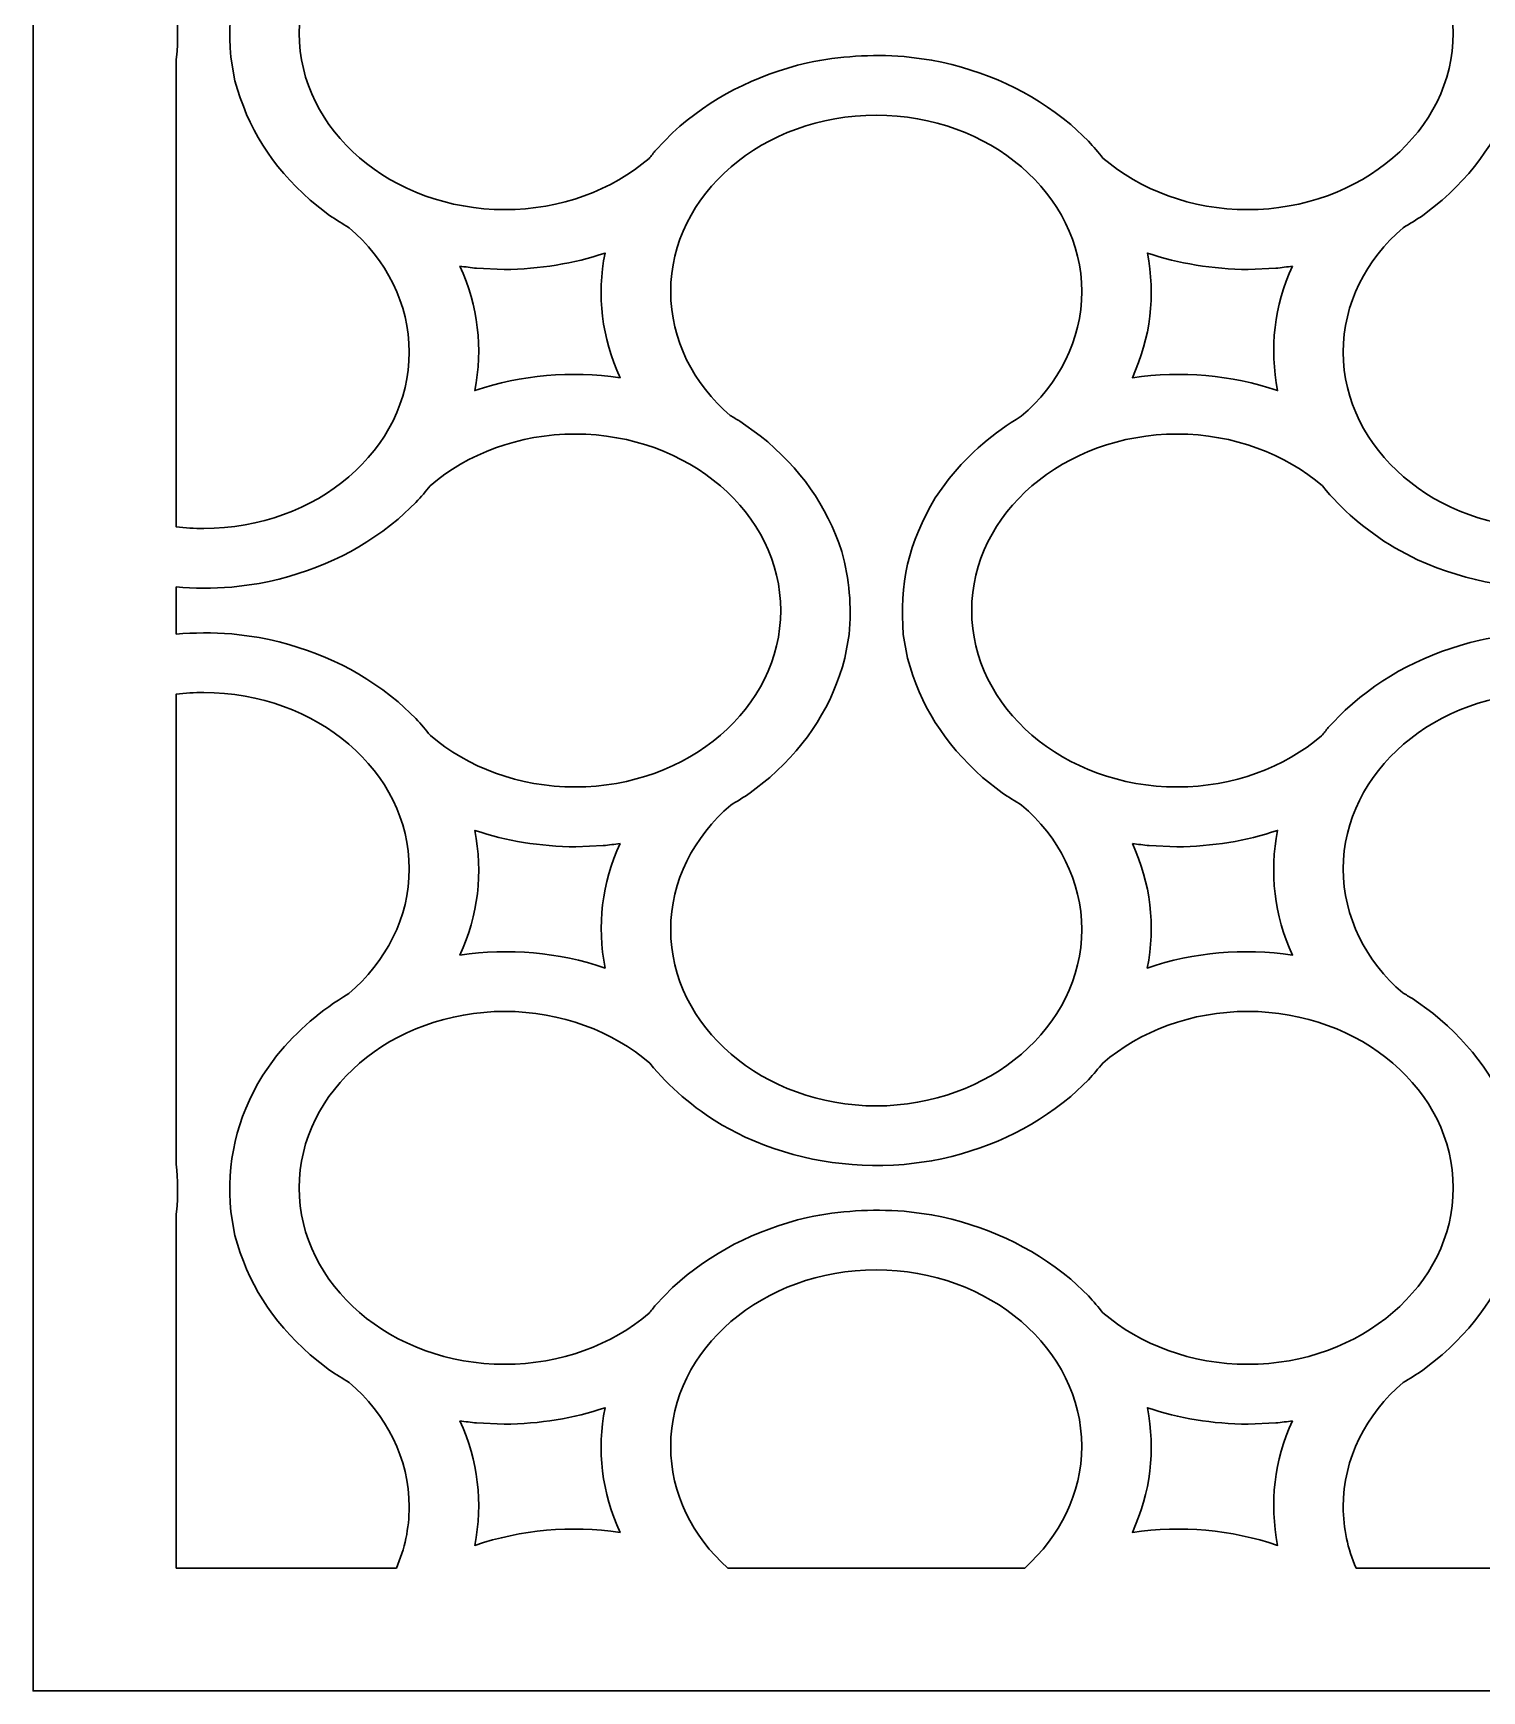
# Model space of a CAD drawing. Header units: centimetres. Extents: x -14.68 to -6.24, y -9 to -4.11.
# Drawn here: x -14.679 to -12.543, y -9 to -6.555 of the extents above; entities that cross this region are included whole.
import ezdxf

# ---------------------------------------------------------------- set-up
doc = ezdxf.new("R2010")
doc.units = ezdxf.units.CM
doc.header["$MEASUREMENT"] = 0
doc.layers.add('layer 1', color=7, linetype='Continuous')

msp = doc.modelspace()

# ---------------------------------------------------------------- linework, layer by layer
at = {"layer": 'layer 1', "color": 250, "lineweight": 30}
for points, knots in [([(-6.2403, -4.1107), (-6.2403, -4.1107), (-6.2403, -9.0002), (-6.2403, -9.0002), (-6.2403, -9.0002), (-6.2403, -9.0002), (-14.67942, -9.0002), (-14.67942, -9.0002), (-14.67942, -9.0002), (-14.67942, -9.0002), (-14.67942, -4.1107), (-14.67942, -4.1107), (-14.67942, -4.1107), (-14.67942, -4.1107), (-6.2403, -4.1107), (-6.2403, -4.1107)], [0, 0, 0, 0, 0.2, 0.2, 0.2, 0.2, 0.4, 0.4, 0.4, 0.4, 0.6, 0.6, 0.6, 0.6, 1, 1, 1, 1]), ([(-14.46844, -6.59419), (-14.46844, -6.59419), (-14.46786, -6.59095), (-14.46786, -6.59095), (-14.46786, -6.59095), (-14.46567, -6.56639), (-14.4658, -6.54356), (-14.46844, -6.52065), (-14.46844, -6.52065), (-14.46844, -6.52065), (-14.46844, -5.8272), (-14.46844, -5.8272), (-14.46844, -5.8272), (-14.45516, -5.82567), (-14.44162, -5.82486), (-14.42787, -5.82486), (-14.42787, -5.82486), (-14.26091, -5.82486), (-14.12472, -5.94176), (-14.12472, -6.08508), (-14.12472, -6.08508), (-14.12472, -6.15678), (-14.15885, -6.22188), (-14.21383, -6.26903), (-14.21383, -6.26903), (-14.25479, -6.29329), (-14.28914, -6.32301), (-14.3204, -6.36063), (-14.3204, -6.36063), (-14.3204, -6.36063), (-14.34074, -6.38934), (-14.34074, -6.38934), (-14.34074, -6.38934), (-14.38002, -6.45499), (-14.3944, -6.51742), (-14.38787, -6.59097), (-14.38787, -6.59097), (-14.38787, -6.59097), (-14.38169, -6.62558), (-14.38169, -6.62558), (-14.38169, -6.62558), (-14.36282, -6.6954), (-14.32841, -6.74999), (-14.27085, -6.80178), (-14.27085, -6.80178), (-14.27085, -6.80178), (-14.24207, -6.82425), (-14.24207, -6.82425), (-14.24207, -6.82425), (-14.23253, -6.83069), (-14.22299, -6.83672), (-14.21337, -6.84232), (-14.21337, -6.84232), (-14.15866, -6.88943), (-14.12472, -6.95433), (-14.12472, -7.02584), (-14.12472, -7.02584), (-14.12472, -7.16915), (-14.26091, -7.28604), (-14.42787, -7.28604), (-14.42787, -7.28604), (-14.44162, -7.28604), (-14.45516, -7.28523), (-14.46844, -7.2837), (-14.46844, -7.2837), (-14.46844, -7.2837), (-14.46844, -6.59419), (-14.46844, -6.59419)], [0, 0, 0, 0, 0.0555556, 0.0555556, 0.0555556, 0.0555556, 0.1111111, 0.1111111, 0.1111111, 0.1111111, 0.1666667, 0.1666667, 0.1666667, 0.1666667, 0.2222222, 0.2222222, 0.2222222, 0.2222222, 0.2777778, 0.2777778, 0.2777778, 0.2777778, 0.3333333, 0.3333333, 0.3333333, 0.3333333, 0.3888889, 0.3888889, 0.3888889, 0.3888889, 0.4444444, 0.4444444, 0.4444444, 0.4444444, 0.5, 0.5, 0.5, 0.5, 0.5555556, 0.5555556, 0.5555556, 0.5555556, 0.6111111, 0.6111111, 0.6111111, 0.6111111, 0.6666667, 0.6666667, 0.6666667, 0.6666667, 0.7222222, 0.7222222, 0.7222222, 0.7222222, 0.7777778, 0.7777778, 0.7777778, 0.7777778, 0.8333333, 0.8333333, 0.8333333, 0.8333333, 0.8888889, 0.8888889, 0.8888889, 0.8888889, 1, 1, 1, 1]), ([(-12.74702, -7.02584), (-12.74702, -6.95438), (-12.71318, -6.88952), (-12.65853, -6.84242), (-12.65853, -6.84242), (-12.64885, -6.83679), (-12.63923, -6.83072), (-12.62963, -6.82424), (-12.62963, -6.82424), (-12.62963, -6.82424), (-12.60087, -6.80177), (-12.60087, -6.80177), (-12.60087, -6.80177), (-12.54329, -6.75001), (-12.50884, -6.69536), (-12.49004, -6.62557), (-12.49004, -6.62557), (-12.49004, -6.62557), (-12.48385, -6.59095), (-12.48385, -6.59095), (-12.48385, -6.59095), (-12.48003, -6.54806), (-12.48328, -6.51042), (-12.4946, -6.46847), (-12.4946, -6.46847), (-12.51738, -6.39984), (-12.55474, -6.34688), (-12.61493, -6.29762), (-12.61493, -6.29762), (-12.61493, -6.29762), (-12.64496, -6.27633), (-12.64496, -6.27633), (-12.64496, -6.27633), (-12.64974, -6.27341), (-12.6545, -6.27061), (-12.65926, -6.26789), (-12.65926, -6.26789), (-12.71348, -6.22084), (-12.74702, -6.15621), (-12.74702, -6.08508), (-12.74702, -6.08508), (-12.74702, -5.94176), (-12.61083, -5.82486), (-12.44386, -5.82486), (-12.44386, -5.82486), (-12.2769, -5.82486), (-12.14071, -5.94176), (-12.14071, -6.08508), (-12.14071, -6.08508), (-12.14071, -6.15678), (-12.17484, -6.22188), (-12.22982, -6.26903), (-12.22982, -6.26903), (-12.27078, -6.29329), (-12.30513, -6.32301), (-12.33639, -6.36063), (-12.33639, -6.36063), (-12.33639, -6.36063), (-12.35674, -6.38934), (-12.35674, -6.38934), (-12.35674, -6.38934), (-12.39601, -6.45499), (-12.41039, -6.51742), (-12.40387, -6.59097), (-12.40387, -6.59097), (-12.40387, -6.59097), (-12.39768, -6.62558), (-12.39768, -6.62558), (-12.39768, -6.62558), (-12.37881, -6.6954), (-12.34441, -6.74999), (-12.28685, -6.80178), (-12.28685, -6.80178), (-12.28685, -6.80178), (-12.25806, -6.82425), (-12.25806, -6.82425), (-12.25806, -6.82425), (-12.24853, -6.83069), (-12.23898, -6.83672), (-12.22936, -6.84232), (-12.22936, -6.84232), (-12.17465, -6.88943), (-12.14071, -6.95433), (-12.14071, -7.02584), (-12.14071, -7.02584), (-12.14071, -7.16915), (-12.2769, -7.28604), (-12.44386, -7.28604), (-12.44386, -7.28604), (-12.61083, -7.28604), (-12.74702, -7.16915), (-12.74702, -7.02584)], [0, 0, 0, 0, 0.0416667, 0.0416667, 0.0416667, 0.0416667, 0.0833333, 0.0833333, 0.0833333, 0.0833333, 0.125, 0.125, 0.125, 0.125, 0.1666667, 0.1666667, 0.1666667, 0.1666667, 0.2083333, 0.2083333, 0.2083333, 0.2083333, 0.25, 0.25, 0.25, 0.25, 0.2916667, 0.2916667, 0.2916667, 0.2916667, 0.3333333, 0.3333333, 0.3333333, 0.3333333, 0.375, 0.375, 0.375, 0.375, 0.4166667, 0.4166667, 0.4166667, 0.4166667, 0.4583333, 0.4583333, 0.4583333, 0.4583333, 0.5, 0.5, 0.5, 0.5, 0.5416667, 0.5416667, 0.5416667, 0.5416667, 0.5833333, 0.5833333, 0.5833333, 0.5833333, 0.625, 0.625, 0.625, 0.625, 0.6666667, 0.6666667, 0.6666667, 0.6666667, 0.7083333, 0.7083333, 0.7083333, 0.7083333, 0.75, 0.75, 0.75, 0.75, 0.7916667, 0.7916667, 0.7916667, 0.7916667, 0.8333333, 0.8333333, 0.8333333, 0.8333333, 0.875, 0.875, 0.875, 0.875, 0.9166667, 0.9166667, 0.9166667, 0.9166667, 1, 1, 1, 1]), ([(-12.88786, -6.81566), (-12.9711, -6.81566), (-13.04667, -6.78662), (-13.10154, -6.73971), (-13.10154, -6.73971), (-13.1081, -6.7314), (-13.11517, -6.72314), (-13.12272, -6.71491), (-13.12272, -6.71491), (-13.12272, -6.71491), (-13.1489, -6.69021), (-13.1489, -6.69021), (-13.1489, -6.69021), (-13.20921, -6.64079), (-13.27287, -6.61122), (-13.35418, -6.59509), (-13.35418, -6.59509), (-13.35418, -6.59509), (-13.39451, -6.58977), (-13.39451, -6.58977), (-13.39451, -6.58977), (-13.44448, -6.58649), (-13.48833, -6.58928), (-13.5372, -6.599), (-13.5372, -6.599), (-13.61716, -6.61856), (-13.67886, -6.65062), (-13.73625, -6.70229), (-13.73625, -6.70229), (-13.73625, -6.70229), (-13.76105, -6.72806), (-13.76105, -6.72806), (-13.76105, -6.72806), (-13.76445, -6.73216), (-13.76772, -6.73625), (-13.77088, -6.74034), (-13.77088, -6.74034), (-13.8257, -6.78688), (-13.901, -6.81566), (-13.98387, -6.81566), (-13.98387, -6.81566), (-14.15084, -6.81566), (-14.28703, -6.69877), (-14.28703, -6.55545), (-14.28703, -6.55545), (-14.28703, -6.41214), (-14.15084, -6.29524), (-13.98387, -6.29524), (-13.98387, -6.29524), (-13.90033, -6.29524), (-13.82448, -6.32454), (-13.76956, -6.37173), (-13.76956, -6.37173), (-13.74129, -6.40689), (-13.70667, -6.43637), (-13.66284, -6.4632), (-13.66284, -6.4632), (-13.66284, -6.4632), (-13.62939, -6.48067), (-13.62939, -6.48067), (-13.62939, -6.48067), (-13.55291, -6.51437), (-13.48018, -6.52672), (-13.39448, -6.52112), (-13.39448, -6.52112), (-13.39448, -6.52112), (-13.35417, -6.51581), (-13.35417, -6.51581), (-13.35417, -6.51581), (-13.27282, -6.49961), (-13.20922, -6.47008), (-13.14889, -6.42067), (-13.14889, -6.42067), (-13.14889, -6.42067), (-13.12271, -6.39597), (-13.12271, -6.39597), (-13.12271, -6.39597), (-13.11521, -6.38778), (-13.10819, -6.37959), (-13.10166, -6.37134), (-13.10166, -6.37134), (-13.04677, -6.32437), (-12.97116, -6.29524), (-12.88786, -6.29524), (-12.88786, -6.29524), (-12.7209, -6.29524), (-12.58471, -6.41214), (-12.58471, -6.55545), (-12.58471, -6.55545), (-12.58471, -6.69877), (-12.7209, -6.81566), (-12.88786, -6.81566)], [0, 0, 0, 0, 0.0416667, 0.0416667, 0.0416667, 0.0416667, 0.0833333, 0.0833333, 0.0833333, 0.0833333, 0.125, 0.125, 0.125, 0.125, 0.1666667, 0.1666667, 0.1666667, 0.1666667, 0.2083333, 0.2083333, 0.2083333, 0.2083333, 0.25, 0.25, 0.25, 0.25, 0.2916667, 0.2916667, 0.2916667, 0.2916667, 0.3333333, 0.3333333, 0.3333333, 0.3333333, 0.375, 0.375, 0.375, 0.375, 0.4166667, 0.4166667, 0.4166667, 0.4166667, 0.4583333, 0.4583333, 0.4583333, 0.4583333, 0.5, 0.5, 0.5, 0.5, 0.5416667, 0.5416667, 0.5416667, 0.5416667, 0.5833333, 0.5833333, 0.5833333, 0.5833333, 0.625, 0.625, 0.625, 0.625, 0.6666667, 0.6666667, 0.6666667, 0.6666667, 0.7083333, 0.7083333, 0.7083333, 0.7083333, 0.75, 0.75, 0.75, 0.75, 0.7916667, 0.7916667, 0.7916667, 0.7916667, 0.8333333, 0.8333333, 0.8333333, 0.8333333, 0.875, 0.875, 0.875, 0.875, 0.9166667, 0.9166667, 0.9166667, 0.9166667, 1, 1, 1, 1]), ([(-13.73901, -7.87732), (-13.73901, -7.80587), (-13.70517, -7.74101), (-13.65053, -7.69391), (-13.65053, -7.69391), (-13.64085, -7.68828), (-13.63122, -7.68221), (-13.62162, -7.67573), (-13.62162, -7.67573), (-13.62162, -7.67573), (-13.59286, -7.65326), (-13.59286, -7.65326), (-13.59286, -7.65326), (-13.53528, -7.60149), (-13.50083, -7.54685), (-13.48204, -7.47706), (-13.48204, -7.47706), (-13.48204, -7.47706), (-13.47584, -7.44244), (-13.47584, -7.44244), (-13.47584, -7.44244), (-13.47202, -7.39955), (-13.47527, -7.36191), (-13.48659, -7.31996), (-13.48659, -7.31996), (-13.50937, -7.25133), (-13.54673, -7.19837), (-13.60693, -7.1491), (-13.60693, -7.1491), (-13.60693, -7.1491), (-13.63695, -7.12782), (-13.63695, -7.12782), (-13.63695, -7.12782), (-13.64173, -7.1249), (-13.64649, -7.12209), (-13.65125, -7.11938), (-13.65125, -7.11938), (-13.70547, -7.07233), (-13.73901, -7.00769), (-13.73901, -6.93656), (-13.73901, -6.93656), (-13.73901, -6.79324), (-13.60282, -6.67634), (-13.43585, -6.67634), (-13.43585, -6.67634), (-13.26889, -6.67634), (-13.1327, -6.79324), (-13.1327, -6.93656), (-13.1327, -6.93656), (-13.1327, -7.00827), (-13.16684, -7.07337), (-13.22182, -7.12051), (-13.22182, -7.12051), (-13.26278, -7.14478), (-13.29712, -7.1745), (-13.32838, -7.21212), (-13.32838, -7.21212), (-13.32838, -7.21212), (-13.34873, -7.24083), (-13.34873, -7.24083), (-13.34873, -7.24083), (-13.388, -7.30648), (-13.40238, -7.36891), (-13.39586, -7.44246), (-13.39586, -7.44246), (-13.39586, -7.44246), (-13.38967, -7.47706), (-13.38967, -7.47706), (-13.38967, -7.47706), (-13.3708, -7.54689), (-13.3364, -7.60148), (-13.27884, -7.65327), (-13.27884, -7.65327), (-13.27884, -7.65327), (-13.25005, -7.67574), (-13.25005, -7.67574), (-13.25005, -7.67574), (-13.24052, -7.68218), (-13.23098, -7.6882), (-13.22136, -7.69381), (-13.22136, -7.69381), (-13.16664, -7.74092), (-13.1327, -7.80582), (-13.1327, -7.87732), (-13.1327, -7.87732), (-13.1327, -8.02063), (-13.26889, -8.13753), (-13.43585, -8.13753), (-13.43585, -8.13753), (-13.60282, -8.13753), (-13.73901, -8.02063), (-13.73901, -7.87732)], [0, 0, 0, 0, 0.0416667, 0.0416667, 0.0416667, 0.0416667, 0.0833333, 0.0833333, 0.0833333, 0.0833333, 0.125, 0.125, 0.125, 0.125, 0.1666667, 0.1666667, 0.1666667, 0.1666667, 0.2083333, 0.2083333, 0.2083333, 0.2083333, 0.25, 0.25, 0.25, 0.25, 0.2916667, 0.2916667, 0.2916667, 0.2916667, 0.3333333, 0.3333333, 0.3333333, 0.3333333, 0.375, 0.375, 0.375, 0.375, 0.4166667, 0.4166667, 0.4166667, 0.4166667, 0.4583333, 0.4583333, 0.4583333, 0.4583333, 0.5, 0.5, 0.5, 0.5, 0.5416667, 0.5416667, 0.5416667, 0.5416667, 0.5833333, 0.5833333, 0.5833333, 0.5833333, 0.625, 0.625, 0.625, 0.625, 0.6666667, 0.6666667, 0.6666667, 0.6666667, 0.7083333, 0.7083333, 0.7083333, 0.7083333, 0.75, 0.75, 0.75, 0.75, 0.7916667, 0.7916667, 0.7916667, 0.7916667, 0.8333333, 0.8333333, 0.8333333, 0.8333333, 0.875, 0.875, 0.875, 0.875, 0.9166667, 0.9166667, 0.9166667, 0.9166667, 1, 1, 1, 1]), ([(-14.05, -6.89898), (-14.02293, -6.95784), (-14.01577, -7.01981), (-14.02798, -7.08269), (-14.02798, -7.08269), (-13.95884, -7.05931), (-13.88682, -7.05317), (-13.81371, -7.06364), (-13.81371, -7.06364), (-13.84088, -7.0045), (-13.84803, -6.94255), (-13.83582, -6.8797), (-13.83582, -6.8797), (-13.88216, -6.89533), (-13.93186, -6.90345), (-13.98458, -6.90397), (-13.98458, -6.90397), (-13.98458, -6.90397), (-14.02527, -6.90219), (-14.02527, -6.90219), (-14.02527, -6.90219), (-14.03368, -6.90127), (-14.04191, -6.9002), (-14.05, -6.89898)], [0, 0, 0, 0, 0.1428571, 0.1428571, 0.1428571, 0.1428571, 0.2857143, 0.2857143, 0.2857143, 0.2857143, 0.4285714, 0.4285714, 0.4285714, 0.4285714, 0.5714286, 0.5714286, 0.5714286, 0.5714286, 0.7142857, 0.7142857, 0.7142857, 0.7142857, 1, 1, 1, 1]), ([(-12.82174, -6.89898), (-12.84881, -6.95784), (-12.85597, -7.01981), (-12.84376, -7.08269), (-12.84376, -7.08269), (-12.91291, -7.05931), (-12.98492, -7.05317), (-13.05804, -7.06364), (-13.05804, -7.06364), (-13.03086, -7.0045), (-13.02371, -6.94255), (-13.03592, -6.8797), (-13.03592, -6.8797), (-12.98958, -6.89533), (-12.93989, -6.90345), (-12.88716, -6.90397), (-12.88716, -6.90397), (-12.88716, -6.90397), (-12.84647, -6.90219), (-12.84647, -6.90219), (-12.84647, -6.90219), (-12.83806, -6.90127), (-12.82983, -6.9002), (-12.82174, -6.89898)], [0, 0, 0, 0, 0.1428571, 0.1428571, 0.1428571, 0.1428571, 0.2857143, 0.2857143, 0.2857143, 0.2857143, 0.4285714, 0.4285714, 0.4285714, 0.4285714, 0.5714286, 0.5714286, 0.5714286, 0.5714286, 0.7142857, 0.7142857, 0.7142857, 0.7142857, 1, 1, 1, 1]), ([(-13.87987, -7.66715), (-13.96312, -7.66715), (-14.03868, -7.6381), (-14.09355, -7.5912), (-14.09355, -7.5912), (-14.10012, -7.58289), (-14.10719, -7.57463), (-14.11474, -7.56639), (-14.11474, -7.56639), (-14.11474, -7.56639), (-14.14091, -7.5417), (-14.14091, -7.5417), (-14.14091, -7.5417), (-14.20122, -7.49228), (-14.26488, -7.46271), (-14.34619, -7.44658), (-14.34619, -7.44658), (-14.34619, -7.44658), (-14.38652, -7.44126), (-14.38652, -7.44126), (-14.38652, -7.44126), (-14.41514, -7.43938), (-14.44174, -7.4395), (-14.46844, -7.44176), (-14.46844, -7.44176), (-14.46844, -7.44176), (-14.46844, -7.3721), (-14.46844, -7.3721), (-14.46844, -7.3721), (-14.44215, -7.37434), (-14.41505, -7.37447), (-14.3865, -7.37261), (-14.3865, -7.37261), (-14.3865, -7.37261), (-14.34619, -7.36729), (-14.34619, -7.36729), (-14.34619, -7.36729), (-14.26484, -7.3511), (-14.20124, -7.32157), (-14.1409, -7.27216), (-14.1409, -7.27216), (-14.1409, -7.27216), (-14.11472, -7.24745), (-14.11472, -7.24745), (-14.11472, -7.24745), (-14.10722, -7.23927), (-14.1002, -7.23108), (-14.09367, -7.22282), (-14.09367, -7.22282), (-14.03879, -7.17586), (-13.96318, -7.14673), (-13.87987, -7.14673), (-13.87987, -7.14673), (-13.71291, -7.14673), (-13.57672, -7.26362), (-13.57672, -7.40693), (-13.57672, -7.40693), (-13.57672, -7.55025), (-13.71291, -7.66715), (-13.87987, -7.66715)], [0, 0, 0, 0, 0.0625, 0.0625, 0.0625, 0.0625, 0.125, 0.125, 0.125, 0.125, 0.1875, 0.1875, 0.1875, 0.1875, 0.25, 0.25, 0.25, 0.25, 0.3125, 0.3125, 0.3125, 0.3125, 0.375, 0.375, 0.375, 0.375, 0.4375, 0.4375, 0.4375, 0.4375, 0.5, 0.5, 0.5, 0.5, 0.5625, 0.5625, 0.5625, 0.5625, 0.625, 0.625, 0.625, 0.625, 0.6875, 0.6875, 0.6875, 0.6875, 0.75, 0.75, 0.75, 0.75, 0.8125, 0.8125, 0.8125, 0.8125, 0.875, 0.875, 0.875, 0.875, 1, 1, 1, 1]), ([(-11.89586, -7.66715), (-11.97911, -7.66715), (-12.05467, -7.6381), (-12.10955, -7.5912), (-12.10955, -7.5912), (-12.11611, -7.58289), (-12.12318, -7.57463), (-12.13073, -7.56639), (-12.13073, -7.56639), (-12.13073, -7.56639), (-12.15691, -7.5417), (-12.15691, -7.5417), (-12.15691, -7.5417), (-12.21721, -7.49228), (-12.28088, -7.46271), (-12.36219, -7.44658), (-12.36219, -7.44658), (-12.36219, -7.44658), (-12.40252, -7.44126), (-12.40252, -7.44126), (-12.40252, -7.44126), (-12.45249, -7.43798), (-12.49634, -7.44077), (-12.54521, -7.45048), (-12.54521, -7.45048), (-12.62517, -7.47004), (-12.68687, -7.50211), (-12.74426, -7.55378), (-12.74426, -7.55378), (-12.74426, -7.55378), (-12.76906, -7.57955), (-12.76906, -7.57955), (-12.76906, -7.57955), (-12.77246, -7.58365), (-12.77573, -7.58774), (-12.77889, -7.59182), (-12.77889, -7.59182), (-12.83371, -7.63836), (-12.90901, -7.66715), (-12.99188, -7.66715), (-12.99188, -7.66715), (-13.15885, -7.66715), (-13.29504, -7.55025), (-13.29504, -7.40693), (-13.29504, -7.40693), (-13.29504, -7.26362), (-13.15885, -7.14673), (-12.99188, -7.14673), (-12.99188, -7.14673), (-12.90834, -7.14673), (-12.83249, -7.17602), (-12.77757, -7.22322), (-12.77757, -7.22322), (-12.7493, -7.25837), (-12.71468, -7.28785), (-12.67085, -7.31469), (-12.67085, -7.31469), (-12.67085, -7.31469), (-12.6374, -7.33215), (-12.6374, -7.33215), (-12.6374, -7.33215), (-12.56092, -7.36586), (-12.48818, -7.37821), (-12.40249, -7.37261), (-12.40249, -7.37261), (-12.40249, -7.37261), (-12.36218, -7.36729), (-12.36218, -7.36729), (-12.36218, -7.36729), (-12.28083, -7.3511), (-12.21723, -7.32157), (-12.15689, -7.27216), (-12.15689, -7.27216), (-12.15689, -7.27216), (-12.13072, -7.24745), (-12.13072, -7.24745), (-12.13072, -7.24745), (-12.12322, -7.23927), (-12.11619, -7.23108), (-12.10967, -7.22282), (-12.10967, -7.22282), (-12.05478, -7.17586), (-11.97917, -7.14673), (-11.89586, -7.14673), (-11.89586, -7.14673), (-11.7289, -7.14673), (-11.59272, -7.26362), (-11.59272, -7.40693), (-11.59272, -7.40693), (-11.59272, -7.55025), (-11.7289, -7.66715), (-11.89586, -7.66715)], [0, 0, 0, 0, 0.0416667, 0.0416667, 0.0416667, 0.0416667, 0.0833333, 0.0833333, 0.0833333, 0.0833333, 0.125, 0.125, 0.125, 0.125, 0.1666667, 0.1666667, 0.1666667, 0.1666667, 0.2083333, 0.2083333, 0.2083333, 0.2083333, 0.25, 0.25, 0.25, 0.25, 0.2916667, 0.2916667, 0.2916667, 0.2916667, 0.3333333, 0.3333333, 0.3333333, 0.3333333, 0.375, 0.375, 0.375, 0.375, 0.4166667, 0.4166667, 0.4166667, 0.4166667, 0.4583333, 0.4583333, 0.4583333, 0.4583333, 0.5, 0.5, 0.5, 0.5, 0.5416667, 0.5416667, 0.5416667, 0.5416667, 0.5833333, 0.5833333, 0.5833333, 0.5833333, 0.625, 0.625, 0.625, 0.625, 0.6666667, 0.6666667, 0.6666667, 0.6666667, 0.7083333, 0.7083333, 0.7083333, 0.7083333, 0.75, 0.75, 0.75, 0.75, 0.7916667, 0.7916667, 0.7916667, 0.7916667, 0.8333333, 0.8333333, 0.8333333, 0.8333333, 0.875, 0.875, 0.875, 0.875, 0.9166667, 0.9166667, 0.9166667, 0.9166667, 1, 1, 1, 1]), ([(-14.46844, -8.29716), (-14.46844, -8.29716), (-14.46786, -8.29392), (-14.46786, -8.29392), (-14.46786, -8.29392), (-14.46567, -8.26937), (-14.4658, -8.24653), (-14.46844, -8.22362), (-14.46844, -8.22362), (-14.46844, -8.22362), (-14.46844, -7.53018), (-14.46844, -7.53018), (-14.46844, -7.53018), (-14.45516, -7.52864), (-14.44162, -7.52783), (-14.42787, -7.52783), (-14.42787, -7.52783), (-14.26091, -7.52783), (-14.12472, -7.64473), (-14.12472, -7.78805), (-14.12472, -7.78805), (-14.12472, -7.85975), (-14.15885, -7.92486), (-14.21383, -7.972), (-14.21383, -7.972), (-14.25479, -7.99626), (-14.28914, -8.02598), (-14.3204, -8.0636), (-14.3204, -8.0636), (-14.3204, -8.0636), (-14.34074, -8.09231), (-14.34074, -8.09231), (-14.34074, -8.09231), (-14.38002, -8.15796), (-14.3944, -8.22039), (-14.38787, -8.29395), (-14.38787, -8.29395), (-14.38787, -8.29395), (-14.38169, -8.32855), (-14.38169, -8.32855), (-14.38169, -8.32855), (-14.36282, -8.39838), (-14.32841, -8.45296), (-14.27085, -8.50476), (-14.27085, -8.50476), (-14.27085, -8.50476), (-14.24207, -8.52722), (-14.24207, -8.52722), (-14.24207, -8.52722), (-14.23253, -8.53366), (-14.22299, -8.53969), (-14.21337, -8.54529), (-14.21337, -8.54529), (-14.15866, -8.5924), (-14.12472, -8.6573), (-14.12472, -8.72881), (-14.12472, -8.72881), (-14.12472, -8.76053), (-14.13141, -8.79096), (-14.14361, -8.81911), (-14.14361, -8.81911), (-14.14361, -8.81911), (-14.46844, -8.81911), (-14.46844, -8.81911), (-14.46844, -8.81911), (-14.46844, -8.81911), (-14.46844, -8.29716), (-14.46844, -8.29716)], [0, 0, 0, 0, 0.0555556, 0.0555556, 0.0555556, 0.0555556, 0.1111111, 0.1111111, 0.1111111, 0.1111111, 0.1666667, 0.1666667, 0.1666667, 0.1666667, 0.2222222, 0.2222222, 0.2222222, 0.2222222, 0.2777778, 0.2777778, 0.2777778, 0.2777778, 0.3333333, 0.3333333, 0.3333333, 0.3333333, 0.3888889, 0.3888889, 0.3888889, 0.3888889, 0.4444444, 0.4444444, 0.4444444, 0.4444444, 0.5, 0.5, 0.5, 0.5, 0.5555556, 0.5555556, 0.5555556, 0.5555556, 0.6111111, 0.6111111, 0.6111111, 0.6111111, 0.6666667, 0.6666667, 0.6666667, 0.6666667, 0.7222222, 0.7222222, 0.7222222, 0.7222222, 0.7777778, 0.7777778, 0.7777778, 0.7777778, 0.8333333, 0.8333333, 0.8333333, 0.8333333, 0.8888889, 0.8888889, 0.8888889, 0.8888889, 1, 1, 1, 1]), ([(-12.74702, -8.72881), (-12.74702, -8.65736), (-12.71318, -8.59249), (-12.65853, -8.5454), (-12.65853, -8.5454), (-12.64885, -8.53976), (-12.63923, -8.53369), (-12.62963, -8.52721), (-12.62963, -8.52721), (-12.62963, -8.52721), (-12.60087, -8.50474), (-12.60087, -8.50474), (-12.60087, -8.50474), (-12.54329, -8.45298), (-12.50884, -8.39833), (-12.49004, -8.32854), (-12.49004, -8.32854), (-12.49004, -8.32854), (-12.48385, -8.29392), (-12.48385, -8.29392), (-12.48385, -8.29392), (-12.48003, -8.25103), (-12.48328, -8.21339), (-12.4946, -8.17144), (-12.4946, -8.17144), (-12.51738, -8.10281), (-12.55474, -8.04985), (-12.61493, -8.00059), (-12.61493, -8.00059), (-12.61493, -8.00059), (-12.64496, -7.9793), (-12.64496, -7.9793), (-12.64496, -7.9793), (-12.64974, -7.97638), (-12.6545, -7.97358), (-12.65926, -7.97086), (-12.65926, -7.97086), (-12.71348, -7.92381), (-12.74702, -7.85918), (-12.74702, -7.78805), (-12.74702, -7.78805), (-12.74702, -7.64473), (-12.61083, -7.52783), (-12.44386, -7.52783), (-12.44386, -7.52783), (-12.2769, -7.52783), (-12.14071, -7.64473), (-12.14071, -7.78805), (-12.14071, -7.78805), (-12.14071, -7.85975), (-12.17484, -7.92486), (-12.22982, -7.972), (-12.22982, -7.972), (-12.27078, -7.99626), (-12.30513, -8.02598), (-12.33639, -8.0636), (-12.33639, -8.0636), (-12.33639, -8.0636), (-12.35674, -8.09231), (-12.35674, -8.09231), (-12.35674, -8.09231), (-12.39601, -8.15796), (-12.41039, -8.22039), (-12.40387, -8.29395), (-12.40387, -8.29395), (-12.40387, -8.29395), (-12.39768, -8.32855), (-12.39768, -8.32855), (-12.39768, -8.32855), (-12.37881, -8.39838), (-12.34441, -8.45296), (-12.28685, -8.50476), (-12.28685, -8.50476), (-12.28685, -8.50476), (-12.25806, -8.52722), (-12.25806, -8.52722), (-12.25806, -8.52722), (-12.24853, -8.53366), (-12.23898, -8.53969), (-12.22936, -8.54529), (-12.22936, -8.54529), (-12.17465, -8.5924), (-12.14071, -8.6573), (-12.14071, -8.72881), (-12.14071, -8.72881), (-12.14071, -8.76053), (-12.1474, -8.79096), (-12.1596, -8.81911), (-12.1596, -8.81911), (-12.1596, -8.81911), (-12.72813, -8.81911), (-12.72813, -8.81911), (-12.72813, -8.81911), (-12.74034, -8.79096), (-12.74702, -8.76053), (-12.74702, -8.72881)], [0, 0, 0, 0, 0.04, 0.04, 0.04, 0.04, 0.08, 0.08, 0.08, 0.08, 0.12, 0.12, 0.12, 0.12, 0.16, 0.16, 0.16, 0.16, 0.2, 0.2, 0.2, 0.2, 0.24, 0.24, 0.24, 0.24, 0.28, 0.28, 0.28, 0.28, 0.32, 0.32, 0.32, 0.32, 0.36, 0.36, 0.36, 0.36, 0.4, 0.4, 0.4, 0.4, 0.44, 0.44, 0.44, 0.44, 0.48, 0.48, 0.48, 0.48, 0.52, 0.52, 0.52, 0.52, 0.56, 0.56, 0.56, 0.56, 0.6, 0.6, 0.6, 0.6, 0.64, 0.64, 0.64, 0.64, 0.68, 0.68, 0.68, 0.68, 0.72, 0.72, 0.72, 0.72, 0.76, 0.76, 0.76, 0.76, 0.8, 0.8, 0.8, 0.8, 0.84, 0.84, 0.84, 0.84, 0.88, 0.88, 0.88, 0.88, 0.92, 0.92, 0.92, 0.92, 1, 1, 1, 1]), ([(-13.81372, -7.75046), (-13.84079, -7.80933), (-13.84795, -7.87129), (-13.83574, -7.93418), (-13.83574, -7.93418), (-13.90489, -7.91079), (-13.9769, -7.90465), (-14.05001, -7.91512), (-14.05001, -7.91512), (-14.02284, -7.85598), (-14.01569, -7.79403), (-14.0279, -7.73118), (-14.0279, -7.73118), (-13.98156, -7.74681), (-13.93187, -7.75493), (-13.87914, -7.75546), (-13.87914, -7.75546), (-13.87914, -7.75546), (-13.83845, -7.75368), (-13.83845, -7.75368), (-13.83845, -7.75368), (-13.83004, -7.75276), (-13.82181, -7.75169), (-13.81372, -7.75046)], [0, 0, 0, 0, 0.1428571, 0.1428571, 0.1428571, 0.1428571, 0.2857143, 0.2857143, 0.2857143, 0.2857143, 0.4285714, 0.4285714, 0.4285714, 0.4285714, 0.5714286, 0.5714286, 0.5714286, 0.5714286, 0.7142857, 0.7142857, 0.7142857, 0.7142857, 1, 1, 1, 1]), ([(-13.05802, -7.75046), (-13.03095, -7.80933), (-13.02379, -7.87129), (-13.03601, -7.93418), (-13.03601, -7.93418), (-12.96686, -7.91079), (-12.89484, -7.90465), (-12.82173, -7.91512), (-12.82173, -7.91512), (-12.8489, -7.85598), (-12.85605, -7.79403), (-12.84384, -7.73118), (-12.84384, -7.73118), (-12.89018, -7.74681), (-12.93988, -7.75493), (-12.9926, -7.75546), (-12.9926, -7.75546), (-12.9926, -7.75546), (-13.03329, -7.75368), (-13.03329, -7.75368), (-13.03329, -7.75368), (-13.0417, -7.75276), (-13.04993, -7.75169), (-13.05802, -7.75046)], [0, 0, 0, 0, 0.1428571, 0.1428571, 0.1428571, 0.1428571, 0.2857143, 0.2857143, 0.2857143, 0.2857143, 0.4285714, 0.4285714, 0.4285714, 0.4285714, 0.5714286, 0.5714286, 0.5714286, 0.5714286, 0.7142857, 0.7142857, 0.7142857, 0.7142857, 1, 1, 1, 1]), ([(-12.88786, -8.51863), (-12.9711, -8.51863), (-13.04667, -8.48959), (-13.10154, -8.44269), (-13.10154, -8.44269), (-13.1081, -8.43438), (-13.11517, -8.42611), (-13.12272, -8.41788), (-13.12272, -8.41788), (-13.12272, -8.41788), (-13.1489, -8.39318), (-13.1489, -8.39318), (-13.1489, -8.39318), (-13.20921, -8.34376), (-13.27287, -8.3142), (-13.35418, -8.29806), (-13.35418, -8.29806), (-13.35418, -8.29806), (-13.39451, -8.29275), (-13.39451, -8.29275), (-13.39451, -8.29275), (-13.44448, -8.28947), (-13.48833, -8.29225), (-13.5372, -8.30197), (-13.5372, -8.30197), (-13.61716, -8.32153), (-13.67886, -8.35359), (-13.73625, -8.40526), (-13.73625, -8.40526), (-13.73625, -8.40526), (-13.76105, -8.43103), (-13.76105, -8.43103), (-13.76105, -8.43103), (-13.76445, -8.43513), (-13.76772, -8.43922), (-13.77088, -8.44331), (-13.77088, -8.44331), (-13.8257, -8.48985), (-13.901, -8.51863), (-13.98387, -8.51863), (-13.98387, -8.51863), (-14.15084, -8.51863), (-14.28703, -8.40174), (-14.28703, -8.25842), (-14.28703, -8.25842), (-14.28703, -8.11511), (-14.15084, -7.99821), (-13.98387, -7.99821), (-13.98387, -7.99821), (-13.90033, -7.99821), (-13.82448, -8.02751), (-13.76956, -8.0747), (-13.76956, -8.0747), (-13.74129, -8.10986), (-13.70667, -8.13934), (-13.66284, -8.16617), (-13.66284, -8.16617), (-13.66284, -8.16617), (-13.62939, -8.18364), (-13.62939, -8.18364), (-13.62939, -8.18364), (-13.55291, -8.21735), (-13.48018, -8.22969), (-13.39448, -8.22409), (-13.39448, -8.22409), (-13.39448, -8.22409), (-13.35417, -8.21878), (-13.35417, -8.21878), (-13.35417, -8.21878), (-13.27282, -8.20258), (-13.20922, -8.17305), (-13.14889, -8.12365), (-13.14889, -8.12365), (-13.14889, -8.12365), (-13.12271, -8.09894), (-13.12271, -8.09894), (-13.12271, -8.09894), (-13.11521, -8.09075), (-13.10819, -8.08256), (-13.10166, -8.07431), (-13.10166, -8.07431), (-13.04677, -8.02734), (-12.97116, -7.99821), (-12.88786, -7.99821), (-12.88786, -7.99821), (-12.7209, -7.99821), (-12.58471, -8.11511), (-12.58471, -8.25842), (-12.58471, -8.25842), (-12.58471, -8.40174), (-12.7209, -8.51863), (-12.88786, -8.51863)], [0, 0, 0, 0, 0.0416667, 0.0416667, 0.0416667, 0.0416667, 0.0833333, 0.0833333, 0.0833333, 0.0833333, 0.125, 0.125, 0.125, 0.125, 0.1666667, 0.1666667, 0.1666667, 0.1666667, 0.2083333, 0.2083333, 0.2083333, 0.2083333, 0.25, 0.25, 0.25, 0.25, 0.2916667, 0.2916667, 0.2916667, 0.2916667, 0.3333333, 0.3333333, 0.3333333, 0.3333333, 0.375, 0.375, 0.375, 0.375, 0.4166667, 0.4166667, 0.4166667, 0.4166667, 0.4583333, 0.4583333, 0.4583333, 0.4583333, 0.5, 0.5, 0.5, 0.5, 0.5416667, 0.5416667, 0.5416667, 0.5416667, 0.5833333, 0.5833333, 0.5833333, 0.5833333, 0.625, 0.625, 0.625, 0.625, 0.6666667, 0.6666667, 0.6666667, 0.6666667, 0.7083333, 0.7083333, 0.7083333, 0.7083333, 0.75, 0.75, 0.75, 0.75, 0.7916667, 0.7916667, 0.7916667, 0.7916667, 0.8333333, 0.8333333, 0.8333333, 0.8333333, 0.875, 0.875, 0.875, 0.875, 0.9166667, 0.9166667, 0.9166667, 0.9166667, 1, 1, 1, 1]), ([(-13.65494, -8.81911), (-13.707, -8.77235), (-13.73903, -8.70905), (-13.73903, -8.63953), (-13.73903, -8.63953), (-13.73903, -8.49621), (-13.60285, -8.37932), (-13.43587, -8.37932), (-13.43587, -8.37932), (-13.26892, -8.37932), (-13.13273, -8.49621), (-13.13273, -8.63953), (-13.13273, -8.63953), (-13.13273, -8.70904), (-13.16481, -8.77236), (-13.21686, -8.81911), (-13.21686, -8.81911), (-13.21686, -8.81911), (-13.65494, -8.81911), (-13.65494, -8.81911)], [0, 0, 0, 0, 0.1666667, 0.1666667, 0.1666667, 0.1666667, 0.3333333, 0.3333333, 0.3333333, 0.3333333, 0.5, 0.5, 0.5, 0.5, 0.6666667, 0.6666667, 0.6666667, 0.6666667, 1, 1, 1, 1]), ([(-14.05, -8.60195), (-14.02293, -8.66081), (-14.01577, -8.72278), (-14.02798, -8.78566), (-14.02798, -8.78566), (-13.95884, -8.76228), (-13.88682, -8.75614), (-13.81371, -8.76661), (-13.81371, -8.76661), (-13.84088, -8.70747), (-13.84803, -8.64552), (-13.83582, -8.58267), (-13.83582, -8.58267), (-13.88216, -8.5983), (-13.93186, -8.60642), (-13.98458, -8.60694), (-13.98458, -8.60694), (-13.98458, -8.60694), (-14.02527, -8.60516), (-14.02527, -8.60516), (-14.02527, -8.60516), (-14.03368, -8.60424), (-14.04191, -8.60317), (-14.05, -8.60195)], [0, 0, 0, 0, 0.1428571, 0.1428571, 0.1428571, 0.1428571, 0.2857143, 0.2857143, 0.2857143, 0.2857143, 0.4285714, 0.4285714, 0.4285714, 0.4285714, 0.5714286, 0.5714286, 0.5714286, 0.5714286, 0.7142857, 0.7142857, 0.7142857, 0.7142857, 1, 1, 1, 1]), ([(-12.82174, -8.60195), (-12.84881, -8.66081), (-12.85597, -8.72278), (-12.84376, -8.78566), (-12.84376, -8.78566), (-12.91291, -8.76228), (-12.98492, -8.75614), (-13.05804, -8.76661), (-13.05804, -8.76661), (-13.03086, -8.70747), (-13.02371, -8.64552), (-13.03592, -8.58267), (-13.03592, -8.58267), (-12.98958, -8.5983), (-12.93989, -8.60642), (-12.88716, -8.60694), (-12.88716, -8.60694), (-12.88716, -8.60694), (-12.84647, -8.60516), (-12.84647, -8.60516), (-12.84647, -8.60516), (-12.83806, -8.60424), (-12.82983, -8.60317), (-12.82174, -8.60195)], [0, 0, 0, 0, 0.1428571, 0.1428571, 0.1428571, 0.1428571, 0.2857143, 0.2857143, 0.2857143, 0.2857143, 0.4285714, 0.4285714, 0.4285714, 0.4285714, 0.5714286, 0.5714286, 0.5714286, 0.5714286, 0.7142857, 0.7142857, 0.7142857, 0.7142857, 1, 1, 1, 1])]:
    msp.add_open_spline(points, degree=3, knots=knots, dxfattribs=at)

doc.saveas('drawing.dxf')
